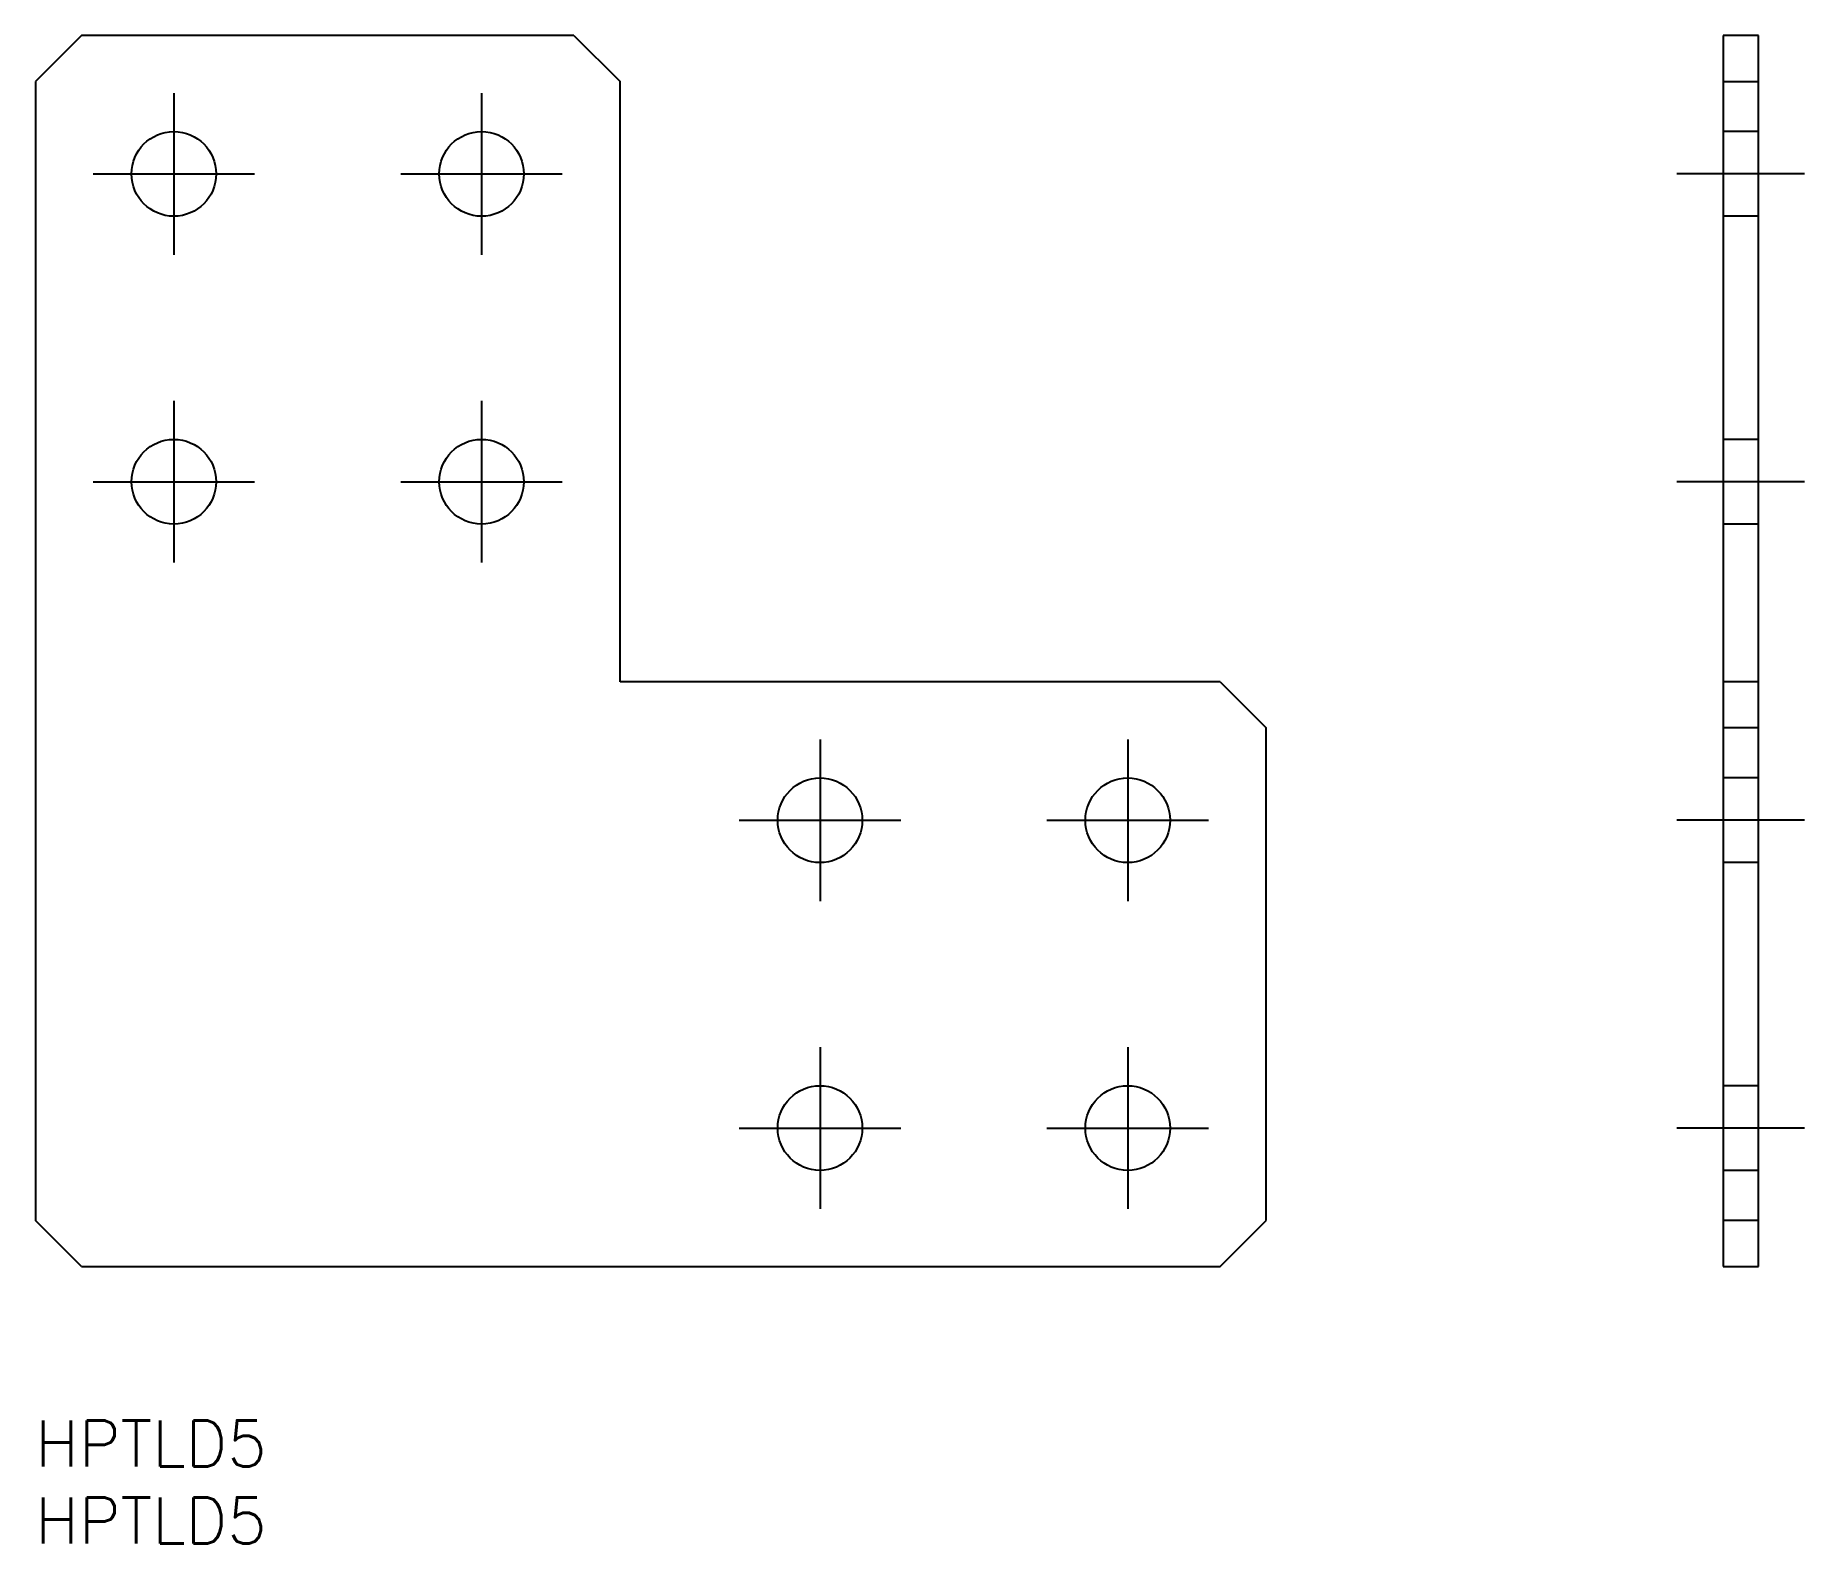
# Model space of a CAD drawing. Extents: x 0 to 115, y -8 to 90.
import ezdxf

# ---------------------------------------------------------------- set-up
doc = ezdxf.new("R2010")
doc.units = 0
doc.header["$LTSCALE"] = 0.5
doc.linetypes.add('CENTER', pattern=[50.8, 31.75, -6.35, 6.35, -6.35])
doc.linetypes.add('DASHED', pattern=[19.05, 12.7, -6.35])
for name, color, linetype in [('MSM_CENTER', 1, 'CENTER'), ('MSM_CONTINUOUS', 7, 'CONTINUOUS'), ('MSM_DASHED', 4, 'DASHED'), ('MSM_PART_NUMBER', 7, 'CONTINUOUS')]:
    doc.layers.add(name, color=color, linetype=linetype)
doc.styles.get("Standard").update_dxf_attribs({"font": 'txt.shx', "height": 3, "bigfont": 'bigfont.shx'})

# ---------------------------------------------------------------- blocks, each defined once
blk = doc.blocks.new('*U2')
at = {"layer": 'MSM_PART_NUMBER'}
blk.add_text('HPTLD5', height=3, dxfattribs=at).set_placement((0, -3))
blk = doc.blocks.new('*U3')
at = {"layer": 'MSM_PART_NUMBER'}
blk.add_text('HPTLD5', height=3, dxfattribs=at).set_placement((0, -8))

msp = doc.modelspace()

# ---------------------------------------------------------------- linework, layer by layer
at = {"layer": 'MSM_CENTER'}
for p, q in [((29, 86.25), (29, 75.75)), ((9, 86.25), (9, 75.75)), ((3.75, 81), (14.25, 81)), ((23.75, 81), (34.25, 81)), ((115, 81), (106.7, 81)), ((9, 66.25), (9, 55.75)), ((29, 66.25), (29, 55.75)), ((3.75, 61), (14.25, 61)), ((23.75, 61), (34.25, 61)), ((115, 61), (106.7, 61)), ((51, 44.25), (51, 33.75)), ((71, 44.25), (71, 33.75)), ((45.75, 39), (56.25, 39)), ((65.75, 39), (76.25, 39)), ((115, 39), (106.7, 39)), ((51, 24.25), (51, 13.75)), ((71, 24.25), (71, 13.75)), ((45.75, 19), (56.25, 19)), ((65.75, 19), (76.25, 19)), ((115, 19), (106.7, 19))]:
    msp.add_line(p, q, dxfattribs=at)
at = {"layer": 'MSM_CONTINUOUS'}
for p, q in [((3, 90), (0, 87)), ((35, 90), (3, 90)), ((35, 90), (38, 87)), ((109.7, 90), (109.7, 10)), ((112, 90), (109.7, 90)), ((112, 10), (112, 90)), ((0, 87), (0, 13)), ((38, 48), (38, 87)), ((109.7, 87), (112, 87)), ((77, 48), (38, 48)), ((77, 48), (80, 45)), ((112, 48), (109.7, 48)), ((80, 13), (80, 45)), ((112, 45), (109.7, 45)), ((3, 10), (0, 13)), ((77, 10), (80, 13)), ((112, 13), (109.7, 13)), ((3, 10), (77, 10)), ((109.7, 10), (112, 10))]:
    msp.add_line(p, q, dxfattribs=at)
for centre in [(9, 81), (29, 81), (9, 61), (29, 61), (51, 39), (71, 39), (51, 19), (71, 19)]:
    msp.add_circle(centre, 2.75, dxfattribs=at)
at = {"layer": 'MSM_DASHED'}
for p, q in [((112, 83.75), (109.7, 83.75)), ((112, 78.25), (109.7, 78.25)), ((112, 63.75), (109.7, 63.75)), ((112, 58.25), (109.7, 58.25)), ((112, 41.75), (109.7, 41.75)), ((112, 36.25), (109.7, 36.25)), ((112, 21.75), (109.7, 21.75)), ((112, 16.25), (109.7, 16.25))]:
    msp.add_line(p, q, dxfattribs=at)

# ---------------------------------------------------------------- block references
at = {"layer": 'MSM_CONTINUOUS'}
for name in ['*U2', '*U3']:
    msp.add_blockref(name, (0, 0), dxfattribs=at)

doc.saveas('drawing.dxf')
